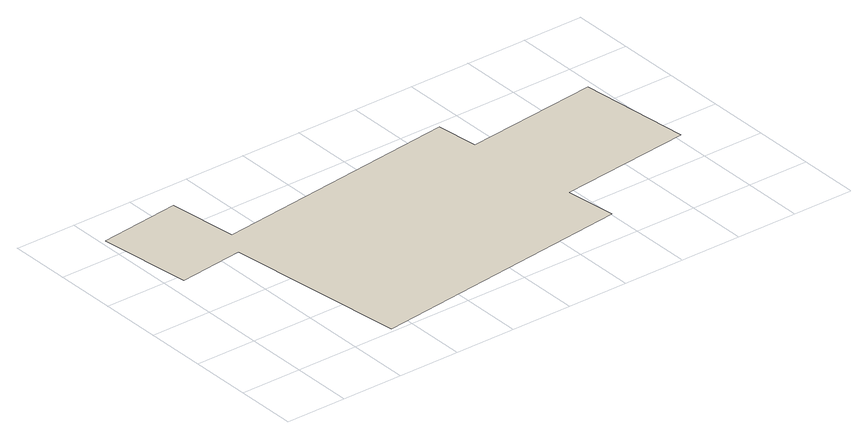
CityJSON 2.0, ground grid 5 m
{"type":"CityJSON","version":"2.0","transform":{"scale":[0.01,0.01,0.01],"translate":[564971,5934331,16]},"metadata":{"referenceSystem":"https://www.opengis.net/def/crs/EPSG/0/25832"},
"CityObjects":{
"building1":{"type":"Building","attributes":{"Grundfläche 2D":515,"Grundhöhe NN":16.29},"geometry":[{"type":"MultiSurface","lod":"0","boundaries":[[[0,1,2,3,4,5,6,7,8,9,10,11]]]}]}
},
"vertices":[
[2853,1614,29],[3953,1732,29],[4050,822,29],[2961,705,29],[3011,293,29],[845,34,29],[668,1509,29],[131,1444,29],[43,2201,29],[708,2282,29],[774,1714,29],[2811,1957,29]
]}
